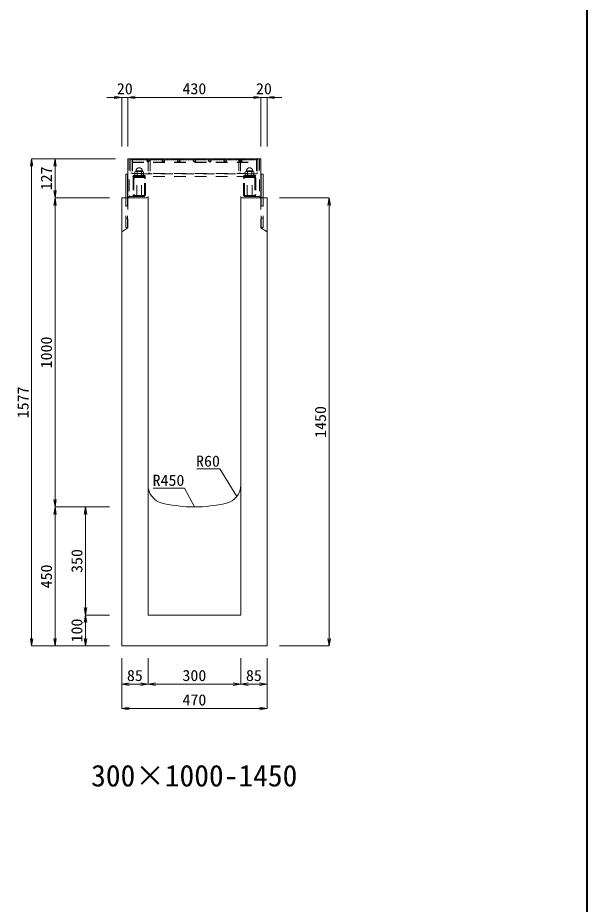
# Model space of a CAD drawing. Units: millimetres at full size; some dimension numbers follow another scale. Extents: x -734 to 58102, y 49499 to 87169.
# Drawn here: x 23832 to 25675, y 58108 to 60977 of the extents above; entities that cross this region are included whole.
import ezdxf
from ezdxf.enums import TextEntityAlignment as Align

# ---------------------------------------------------------------- set-up
doc = ezdxf.new("R2010")
doc.units = ezdxf.units.MM
doc.header["$LTSCALE"] = 50
doc.linetypes.add('USER1', pattern=[1.35, 0.75, -0.6])
doc.layers.add('0_2', color=7, linetype='Continuous')
for name, color, linetype, lineweight in [('図枠', 7, 'Continuous', 5), ('寸法線', 7, 'Continuous', 13), ('引出線', 4, 'Continuous', 13), ('本体', 2, 'Continuous', 20), ('ｸﾞﾚｰﾁﾝｸﾞ', 7, 'USER1', 9)]:
    doc.layers.add(name, color=color, linetype=linetype, lineweight=lineweight)
doc.styles.add('ＭＳ 明朝', font='')
doc.styles.get('ＭＳ 明朝').set_extended_font_data('MS Mincho')

# ---------------------------------------------------------------- blocks, each defined once
blk = doc.blocks.new('open_arrow')
at = {"color": 0, "linetype": 'Continuous', "lineweight": -2}
blk.add_lwpolyline([(7.5, 1.25), (0, 0), (7.5, -1.25)], dxfattribs=at)

msp = doc.modelspace()

# ---------------------------------------------------------------- linework, layer by layer
at = {"layer": '図枠', "lineweight": 40}
msp.add_line((25674.73, 52257.77), (25674.73, 68877.77), dxfattribs=at)
at = {"layer": '寸法線'}
for p, q in [((24236.83, 60719.38), (24120.83, 60719.38)), ((24168.83, 60560.66), (24168.83, 60719.38)), ((24188.83, 60719.38), (24618.83, 60719.38)), ((24188.83, 60560.66), (24188.83, 60719.38)), ((24188.83, 60560.66), (24188.83, 60719.38)), ((24570.83, 60719.38), (24686.83, 60719.38)), ((24618.83, 60560.66), (24618.83, 60719.38)), ((24618.83, 60560.66), (24618.83, 60719.38)), ((24638.83, 60560.66), (24638.83, 60719.38)), ((23877.47, 58943.64), (23877.47, 60520.64)), ((24148.81, 60520.64), (23877.47, 60520.64)), ((23953.02, 60520.64), (23953.02, 60393.64)), ((24148.81, 60520.64), (23953.02, 60520.64)), ((24128.81, 60393.64), (23953.02, 60393.64)), ((23953.02, 60393.64), (23953.02, 59393.64)), ((24128.81, 60393.64), (23953.02, 60393.64)), ((24678.85, 60393.64), (24839.64, 60393.64)), ((24839.64, 60393.64), (24839.64, 58943.64)), ((23953.02, 59393.64), (23953.02, 58943.64)), ((24128.81, 59393.64), (23953.02, 59393.64)), ((24128.81, 59393.64), (23953.02, 59393.64)), ((24051.62, 59043.64), (24051.62, 59393.64)), ((24128.81, 59393.64), (24051.62, 59393.64)), ((24128.81, 59043.64), (24051.62, 59043.64)), ((24051.62, 58943.64), (24051.62, 59043.64)), ((24128.81, 59043.64), (24051.62, 59043.64)), ((24128.81, 58943.64), (23877.47, 58943.64)), ((24128.81, 58943.64), (23953.02, 58943.64)), ((24128.81, 58943.64), (24051.62, 58943.64)), ((24678.85, 58943.64), (24839.64, 58943.64)), ((24168.83, 58903.62), (24168.83, 58741.04)), ((24168.83, 58903.62), (24168.83, 58820.1)), ((24253.83, 58903.62), (24253.83, 58820.1)), ((24253.83, 58903.62), (24253.83, 58820.1)), ((24553.83, 58903.62), (24553.83, 58820.1)), ((24553.83, 58903.62), (24553.83, 58820.1)), ((24638.83, 58903.62), (24638.83, 58820.1)), ((24638.83, 58903.62), (24638.83, 58741.04)), ((24168.83, 58820.1), (24253.83, 58820.1)), ((24253.83, 58820.1), (24553.83, 58820.1)), ((24553.83, 58820.1), (24638.83, 58820.1)), ((24168.83, 58741.04), (24638.83, 58741.04))]:
    msp.add_line(p, q, dxfattribs=at)
at = {"layer": '引出線'}
for points in [[(24540.9, 59426.95), (24486.49, 59516.85), (24411.82, 59516.85)], [(24403.83, 59393.64), (24371.61, 59454.78), (24270.6, 59454.78)]]:
    msp.add_lwpolyline(points, dxfattribs=at)
at = {"layer": '本体'}
for p, q in [((24168.83, 60393.64), (24168.83, 58943.64)), ((24168.83, 60393.64), (24253.83, 60393.64)), ((24253.83, 59464.16), (24253.83, 60393.64)), ((24553.83, 59464.16), (24553.83, 60393.64)), ((24553.83, 60393.64), (24638.83, 60393.64)), ((24638.83, 58943.64), (24638.83, 60393.64)), ((24253.83, 59464.16), (24253.83, 59043.64)), ((24553.83, 59464.16), (24553.83, 59043.64)), ((24253.83, 59043.64), (24553.83, 59043.64)), ((24168.83, 58943.64), (24638.83, 58943.64))]:
    msp.add_line(p, q, dxfattribs=at)
at = {"layer": '本体', "linetype": 'USER1', "lineweight": 9}
for p, q in [((24188.84, 60393.64), (24188.84, 60296.64)), ((24618.84, 60393.64), (24618.84, 60296.64)), ((24168.84, 60284.13), (24188.84, 60296.64)), ((24638.84, 60284.13), (24618.84, 60296.64))]:
    msp.add_line(p, q, dxfattribs=at)
at = {"layer": '本体'}
for centre, radius, start, end in [((24313.83, 59464.16), 60, 180, 256.65785), ((24493.83, 59464.16), 60, 283.34237, 0), ((24403.83, 59843.64), 450, 256.65777, 283.34225)]:
    msp.add_arc(centre, radius, start, end, dxfattribs=at)
at = {"layer": 'ｸﾞﾚｰﾁﾝｸﾞ', "linetype": 'Continuous'}
for p, q in [((24188.83, 60520.64), (24618.83, 60520.64)), ((24188.83, 60401.27), (24188.83, 60520.64)), ((24618.83, 60393.64), (24618.83, 60520.64)), ((24187.83, 60470.63), (24181.83, 60470.63)), ((24181.83, 60393.64), (24181.83, 60470.63)), ((24187.83, 60393.64), (24187.83, 60470.63)), ((24619.83, 60470.63), (24625.83, 60470.63)), ((24619.83, 60393.64), (24619.83, 60470.63)), ((24625.83, 60393.64), (24625.83, 60470.63))]:
    msp.add_line(p, q, dxfattribs=at)
at = {"layer": 'ｸﾞﾚｰﾁﾝｸﾞ'}
for p, q in [((24193.33, 60520.64), (24193.33, 60401.14)), ((24614.33, 60520.64), (24614.33, 60401.14)), ((24198.83, 60518.14), (24198.83, 60474.14)), ((24203.33, 60518.14), (24203.33, 60474.14)), ((24203.33, 60518.14), (24203.33, 60463.14)), ((24203.33, 60509.64), (24604.33, 60509.64)), ((24203.33, 60508.14), (24604.33, 60508.14)), ((24206.53, 60518.14), (24207.43, 60516.04)), ((24207.43, 60516.04), (24208.33, 60518.14)), ((24210.33, 60518.14), (24211.23, 60516.04)), ((24211.23, 60516.04), (24212.13, 60518.14)), ((24214.13, 60518.14), (24215.03, 60516.04)), ((24215.03, 60516.04), (24215.93, 60518.14)), ((24217.93, 60518.14), (24218.83, 60516.04)), ((24218.83, 60516.04), (24219.73, 60518.14)), ((24221.73, 60518.14), (24222.63, 60516.04)), ((24222.63, 60516.04), (24223.53, 60518.14)), ((24225.53, 60518.14), (24226.43, 60516.04)), ((24226.43, 60516.04), (24227.33, 60518.14)), ((24229.33, 60518.14), (24230.23, 60516.04)), ((24230.23, 60516.04), (24231.13, 60518.14)), ((24233.13, 60518.14), (24234.03, 60516.04)), ((24234.03, 60516.04), (24234.93, 60518.14)), ((24236.93, 60518.14), (24237.83, 60516.04)), ((24237.83, 60516.04), (24238.73, 60518.14)), ((24240.73, 60518.14), (24241.63, 60516.04)), ((24241.63, 60516.04), (24242.53, 60518.14)), ((24244.53, 60518.14), (24245.43, 60516.04)), ((24245.43, 60516.04), (24246.33, 60518.14)), ((24248.33, 60518.14), (24249.23, 60516.04)), ((24249.23, 60516.04), (24250.13, 60518.14)), ((24253.83, 60518.14), (24249.59, 60513.89)), ((24249.59, 60513.89), (24253.83, 60509.65)), ((24258.07, 60513.89), (24253.83, 60518.14)), ((24253.83, 60509.65), (24258.07, 60513.89)), ((24253.83, 60509.65), (24254.33, 60510.15)), ((24254.33, 60518.14), (24254.33, 60474.14)), ((24258.83, 60518.14), (24259.73, 60516.04)), ((24259.73, 60516.04), (24260.63, 60518.14)), ((24260.33, 60518.14), (24260.33, 60474.14)), ((24262.63, 60518.14), (24263.53, 60516.04)), ((24263.53, 60516.04), (24264.43, 60518.14)), ((24266.43, 60518.14), (24267.33, 60516.04)), ((24267.33, 60516.04), (24268.23, 60518.14)), ((24270.23, 60518.14), (24271.13, 60516.04)), ((24271.13, 60516.04), (24272.03, 60518.14)), ((24274.03, 60518.14), (24274.93, 60516.04)), ((24274.93, 60516.04), (24275.83, 60518.14)), ((24277.83, 60518.14), (24278.73, 60516.04)), ((24278.73, 60516.04), (24279.63, 60518.14)), ((24281.63, 60518.14), (24282.53, 60516.04)), ((24282.53, 60516.04), (24283.43, 60518.14)), ((24285.43, 60518.14), (24286.33, 60516.04)), ((24286.33, 60516.04), (24287.23, 60518.14)), ((24289.23, 60518.14), (24290.13, 60516.04)), ((24290.13, 60516.04), (24291.03, 60518.14)), ((24293.03, 60518.14), (24293.93, 60516.04)), ((24293.93, 60516.04), (24294.83, 60518.14)), ((24296.83, 60518.14), (24297.73, 60516.04)), ((24297.73, 60516.04), (24298.63, 60518.14)), ((24303.83, 60518.14), (24299.59, 60513.89)), ((24299.59, 60513.89), (24303.83, 60509.65)), ((24308.07, 60513.89), (24303.83, 60518.14)), ((24303.83, 60509.65), (24308.07, 60513.89)), ((24308.83, 60518.14), (24309.73, 60516.04)), ((24309.73, 60516.04), (24310.63, 60518.14)), ((24312.63, 60518.14), (24313.53, 60516.04)), ((24313.53, 60516.04), (24314.43, 60518.14)), ((24316.43, 60518.14), (24317.33, 60516.04)), ((24317.33, 60516.04), (24318.23, 60518.14)), ((24320.23, 60518.14), (24321.13, 60516.04)), ((24321.13, 60516.04), (24322.03, 60518.14)), ((24324.03, 60518.14), (24324.93, 60516.04)), ((24324.93, 60516.04), (24325.83, 60518.14)), ((24327.83, 60518.14), (24328.73, 60516.04)), ((24328.73, 60516.04), (24329.63, 60518.14)), ((24331.63, 60518.14), (24332.53, 60516.04)), ((24332.53, 60516.04), (24333.43, 60518.14)), ((24335.43, 60518.14), (24336.33, 60516.04)), ((24336.33, 60516.04), (24337.23, 60518.14)), ((24339.23, 60518.14), (24340.13, 60516.04)), ((24340.13, 60516.04), (24341.03, 60518.14)), ((24343.03, 60518.14), (24343.93, 60516.04)), ((24343.93, 60516.04), (24344.83, 60518.14)), ((24346.83, 60518.14), (24347.73, 60516.04)), ((24347.73, 60516.04), (24348.63, 60518.14)), ((24353.83, 60518.14), (24349.59, 60513.89)), ((24349.59, 60513.89), (24353.83, 60509.65)), ((24358.07, 60513.89), (24353.83, 60518.14)), ((24353.83, 60509.65), (24358.07, 60513.89)), ((24358.83, 60518.14), (24359.73, 60516.04)), ((24359.73, 60516.04), (24360.63, 60518.14)), ((24362.63, 60518.14), (24363.53, 60516.04)), ((24363.53, 60516.04), (24364.43, 60518.14)), ((24366.43, 60518.14), (24367.33, 60516.04)), ((24367.33, 60516.04), (24368.23, 60518.14)), ((24370.23, 60518.14), (24371.13, 60516.04)), ((24371.13, 60516.04), (24372.03, 60518.14)), ((24374.03, 60518.14), (24374.93, 60516.04)), ((24374.93, 60516.04), (24375.83, 60518.14)), ((24377.83, 60518.14), (24378.73, 60516.04)), ((24378.73, 60516.04), (24379.63, 60518.14)), ((24381.63, 60518.14), (24382.53, 60516.04)), ((24382.53, 60516.04), (24383.43, 60518.14)), ((24385.43, 60518.14), (24386.33, 60516.04)), ((24386.33, 60516.04), (24387.23, 60518.14)), ((24389.23, 60518.14), (24390.13, 60516.04)), ((24390.13, 60516.04), (24391.03, 60518.14)), ((24393.03, 60518.14), (24393.93, 60516.04)), ((24393.93, 60516.04), (24394.83, 60518.14)), ((24396.83, 60518.14), (24397.73, 60516.04)), ((24397.73, 60516.04), (24398.63, 60518.14)), ((24403.83, 60518.14), (24399.59, 60513.89)), ((24399.59, 60513.89), (24403.83, 60509.65)), ((24403.83, 60518.14), (24408.07, 60513.89)), ((24408.07, 60513.89), (24403.83, 60509.65)), ((24409.93, 60516.04), (24409.03, 60518.14)), ((24410.83, 60518.14), (24409.93, 60516.04)), ((24413.73, 60516.04), (24412.83, 60518.14)), ((24414.63, 60518.14), (24413.73, 60516.04)), ((24417.53, 60516.04), (24416.63, 60518.14)), ((24418.43, 60518.14), (24417.53, 60516.04)), ((24421.33, 60516.04), (24420.43, 60518.14)), ((24422.23, 60518.14), (24421.33, 60516.04)), ((24425.13, 60516.04), (24424.23, 60518.14)), ((24426.03, 60518.14), (24425.13, 60516.04)), ((24428.93, 60516.04), (24428.03, 60518.14)), ((24429.83, 60518.14), (24428.93, 60516.04)), ((24432.73, 60516.04), (24431.83, 60518.14)), ((24433.63, 60518.14), (24432.73, 60516.04)), ((24436.53, 60516.04), (24435.63, 60518.14)), ((24437.43, 60518.14), (24436.53, 60516.04)), ((24440.33, 60516.04), (24439.43, 60518.14)), ((24441.23, 60518.14), (24440.33, 60516.04)), ((24444.13, 60516.04), (24443.23, 60518.14)), ((24445.03, 60518.14), (24444.13, 60516.04)), ((24447.93, 60516.04), (24447.03, 60518.14)), ((24448.83, 60518.14), (24447.93, 60516.04)), ((24449.59, 60513.89), (24453.83, 60518.14)), ((24453.83, 60509.65), (24449.59, 60513.89)), ((24453.83, 60518.14), (24458.07, 60513.89)), ((24458.07, 60513.89), (24453.83, 60509.65)), ((24459.93, 60516.04), (24459.03, 60518.14)), ((24460.83, 60518.14), (24459.93, 60516.04)), ((24463.73, 60516.04), (24462.83, 60518.14)), ((24464.63, 60518.14), (24463.73, 60516.04)), ((24467.53, 60516.04), (24466.63, 60518.14)), ((24468.43, 60518.14), (24467.53, 60516.04)), ((24471.33, 60516.04), (24470.43, 60518.14)), ((24472.23, 60518.14), (24471.33, 60516.04)), ((24475.13, 60516.04), (24474.23, 60518.14)), ((24476.03, 60518.14), (24475.13, 60516.04)), ((24478.93, 60516.04), (24478.03, 60518.14)), ((24479.83, 60518.14), (24478.93, 60516.04)), ((24482.73, 60516.04), (24481.83, 60518.14)), ((24483.63, 60518.14), (24482.73, 60516.04)), ((24486.53, 60516.04), (24485.63, 60518.14)), ((24487.43, 60518.14), (24486.53, 60516.04)), ((24490.33, 60516.04), (24489.43, 60518.14)), ((24491.23, 60518.14), (24490.33, 60516.04)), ((24494.13, 60516.04), (24493.23, 60518.14)), ((24495.03, 60518.14), (24494.13, 60516.04)), ((24497.93, 60516.04), (24497.03, 60518.14)), ((24498.83, 60518.14), (24497.93, 60516.04)), ((24499.59, 60513.89), (24503.83, 60518.14)), ((24503.83, 60509.65), (24499.59, 60513.89)), ((24503.83, 60518.14), (24508.07, 60513.89)), ((24508.07, 60513.89), (24503.83, 60509.65)), ((24509.93, 60516.04), (24509.03, 60518.14)), ((24510.83, 60518.14), (24509.93, 60516.04)), ((24513.73, 60516.04), (24512.83, 60518.14)), ((24514.63, 60518.14), (24513.73, 60516.04)), ((24517.53, 60516.04), (24516.63, 60518.14)), ((24518.43, 60518.14), (24517.53, 60516.04)), ((24521.33, 60516.04), (24520.43, 60518.14)), ((24522.23, 60518.14), (24521.33, 60516.04)), ((24525.13, 60516.04), (24524.23, 60518.14)), ((24526.03, 60518.14), (24525.13, 60516.04)), ((24528.93, 60516.04), (24528.03, 60518.14)), ((24529.83, 60518.14), (24528.93, 60516.04)), ((24532.73, 60516.04), (24531.83, 60518.14)), ((24533.63, 60518.14), (24532.73, 60516.04)), ((24536.53, 60516.04), (24535.63, 60518.14)), ((24537.43, 60518.14), (24536.53, 60516.04)), ((24540.33, 60516.04), (24539.43, 60518.14)), ((24541.23, 60518.14), (24540.33, 60516.04)), ((24544.13, 60516.04), (24543.23, 60518.14)), ((24545.03, 60518.14), (24544.13, 60516.04)), ((24547.93, 60516.04), (24547.03, 60518.14)), ((24547.33, 60518.14), (24547.33, 60474.14)), ((24548.83, 60518.14), (24547.93, 60516.04)), ((24549.59, 60513.89), (24553.83, 60518.14)), ((24553.83, 60509.65), (24549.59, 60513.89)), ((24553.33, 60518.14), (24553.33, 60474.14)), ((24553.83, 60509.65), (24553.33, 60510.15)), ((24553.83, 60518.14), (24558.07, 60513.89)), ((24558.07, 60513.89), (24553.83, 60509.65)), ((24558.43, 60516.04), (24557.53, 60518.14)), ((24559.33, 60518.14), (24558.43, 60516.04)), ((24562.23, 60516.04), (24561.33, 60518.14)), ((24563.13, 60518.14), (24562.23, 60516.04)), ((24566.03, 60516.04), (24565.13, 60518.14)), ((24566.93, 60518.14), (24566.03, 60516.04)), ((24569.83, 60516.04), (24568.93, 60518.14)), ((24570.73, 60518.14), (24569.83, 60516.04)), ((24573.63, 60516.04), (24572.73, 60518.14)), ((24574.53, 60518.14), (24573.63, 60516.04)), ((24577.43, 60516.04), (24576.53, 60518.14)), ((24578.33, 60518.14), (24577.43, 60516.04)), ((24581.23, 60516.04), (24580.33, 60518.14)), ((24582.13, 60518.14), (24581.23, 60516.04)), ((24585.03, 60516.04), (24584.13, 60518.14)), ((24585.93, 60518.14), (24585.03, 60516.04)), ((24588.83, 60516.04), (24587.93, 60518.14)), ((24589.73, 60518.14), (24588.83, 60516.04)), ((24592.63, 60516.04), (24591.73, 60518.14)), ((24593.53, 60518.14), (24592.63, 60516.04)), ((24596.43, 60516.04), (24595.53, 60518.14)), ((24597.33, 60518.14), (24596.43, 60516.04)), ((24600.23, 60516.04), (24599.33, 60518.14)), ((24601.13, 60518.14), (24600.23, 60516.04)), ((24604.33, 60518.14), (24604.33, 60474.14)), ((24604.33, 60518.14), (24604.33, 60463.14)), ((24608.83, 60518.14), (24608.83, 60474.14)), ((24198.83, 60474.14), (24203.33, 60474.14)), ((24203.33, 60473.14), (24604.33, 60473.14)), ((24604.33, 60471.64), (24203.33, 60471.64)), ((24203.33, 60463.14), (24604.33, 60463.14)), ((24206.33, 60466.14), (24244.33, 60466.14)), ((24206.33, 60466.14), (24225.33, 60466.14)), ((24206.33, 60463.14), (24206.33, 60466.14)), ((24244.33, 60463.14), (24206.33, 60463.14)), ((24210.83, 60463.07), (24210.83, 60459.81)), ((24211.48, 60477.94), (24214.94, 60479.14)), ((24211.48, 60466.14), (24211.48, 60477.94)), ((24225.33, 60466.14), (24211.48, 60466.14)), ((24238.93, 60463.14), (24211.73, 60463.14)), ((24238.93, 60463.14), (24211.73, 60463.14)), ((24214.94, 60481.14), (24235.72, 60481.14)), ((24214.94, 60479.14), (24214.94, 60481.14)), ((24214.94, 60479.14), (24218.41, 60477.94)), ((24235.72, 60479.14), (24214.94, 60479.14)), ((24217.33, 60398.14), (24217.33, 60463.14)), ((24217.33, 60463.14), (24233.33, 60463.14)), ((24218.41, 60477.94), (24225.33, 60479.14)), ((24218.41, 60466.14), (24218.41, 60477.94)), ((24225.33, 60466.14), (24218.41, 60466.14)), ((24225.33, 60479.14), (24232.26, 60477.94)), ((24239.18, 60466.14), (24225.33, 60466.14)), ((24232.26, 60477.94), (24235.72, 60479.14)), ((24232.26, 60477.94), (24232.26, 60466.14)), ((24233.33, 60398.14), (24233.33, 60463.14)), ((24235.72, 60481.14), (24235.72, 60479.14)), ((24235.72, 60479.14), (24239.18, 60477.94)), ((24239.18, 60477.94), (24239.18, 60466.14)), ((24239.83, 60463.07), (24239.83, 60459.81)), ((24244.33, 60466.14), (24244.33, 60463.14)), ((24254.33, 60474.14), (24260.33, 60474.14)), ((24553.33, 60474.14), (24547.33, 60474.14)), ((24601.33, 60466.14), (24563.33, 60466.14)), ((24563.33, 60466.14), (24563.33, 60463.14)), ((24563.33, 60463.14), (24601.33, 60463.14)), ((24567.83, 60463.07), (24567.83, 60459.81)), ((24571.94, 60479.14), (24568.48, 60477.94)), ((24568.48, 60477.94), (24568.48, 60466.14)), ((24568.48, 60466.14), (24582.33, 60466.14)), ((24568.73, 60463.14), (24595.93, 60463.14)), ((24568.73, 60463.14), (24595.93, 60463.14)), ((24592.72, 60481.14), (24571.94, 60481.14)), ((24571.94, 60481.14), (24571.94, 60479.14)), ((24575.4, 60477.94), (24571.94, 60479.14)), ((24571.94, 60479.14), (24592.72, 60479.14)), ((24574.33, 60398.14), (24574.33, 60463.14)), ((24590.33, 60463.14), (24574.33, 60463.14)), ((24582.33, 60479.14), (24575.4, 60477.94)), ((24575.4, 60477.94), (24575.4, 60466.14)), ((24589.25, 60477.94), (24582.33, 60479.14)), ((24582.33, 60466.14), (24596.18, 60466.14)), ((24601.33, 60466.14), (24582.33, 60466.14)), ((24582.33, 60466.14), (24589.25, 60466.14)), ((24592.72, 60479.14), (24589.25, 60477.94)), ((24589.25, 60466.14), (24589.25, 60477.94)), ((24590.33, 60398.14), (24590.33, 60463.14)), ((24592.72, 60479.14), (24592.72, 60481.14)), ((24596.18, 60477.94), (24592.72, 60479.14)), ((24596.18, 60466.14), (24596.18, 60477.94)), ((24596.83, 60463.07), (24596.83, 60459.81)), ((24601.33, 60463.14), (24601.33, 60466.14)), ((24608.83, 60474.14), (24604.33, 60474.14)), ((24205.33, 60456.74), (24205.33, 60404.54)), ((24208.53, 60456.74), (24208.53, 60404.54)), ((24238.93, 60459.94), (24211.73, 60459.94)), ((24242.13, 60404.54), (24242.13, 60456.74)), ((24245.33, 60404.54), (24245.33, 60456.74)), ((24562.33, 60404.54), (24562.33, 60456.74)), ((24565.53, 60404.54), (24565.53, 60456.74)), ((24568.73, 60459.94), (24595.93, 60459.94)), ((24599.13, 60456.74), (24599.13, 60404.54)), ((24602.33, 60456.74), (24602.33, 60404.54)), ((24181.83, 60298.64), (24181.83, 60393.64)), ((24187.83, 60298.64), (24187.83, 60393.64)), ((24196.33, 60398.14), (24253.83, 60398.14)), ((24210.83, 60401.47), (24210.83, 60398.2)), ((24211.73, 60401.34), (24238.93, 60401.34)), ((24211.73, 60398.14), (24238.93, 60398.14)), ((24239.83, 60401.47), (24239.83, 60398.2)), ((24253.83, 60398.14), (24253.83, 60393.64)), ((24611.33, 60398.14), (24553.83, 60398.14)), ((24553.83, 60398.14), (24553.83, 60393.64)), ((24567.83, 60401.47), (24567.83, 60398.2)), ((24595.93, 60401.34), (24568.73, 60401.34)), ((24595.93, 60398.14), (24568.73, 60398.14)), ((24596.83, 60401.47), (24596.83, 60398.2)), ((24619.83, 60298.64), (24619.83, 60393.64)), ((24625.83, 60298.64), (24625.83, 60393.64)), ((24181.83, 60368.64), (24187.83, 60368.64)), ((24619.83, 60368.64), (24625.83, 60368.64)), ((24181.83, 60328.64), (24187.83, 60328.64)), ((24619.83, 60328.64), (24625.83, 60328.64)), ((24187.83, 60298.64), (24181.83, 60298.64)), ((24619.83, 60298.64), (24625.83, 60298.64))]:
    msp.add_line(p, q, dxfattribs=at)
at = {"layer": 'ｸﾞﾚｰﾁﾝｸﾞ', "lineweight": 5}
msp.add_line((24198.83, 60518.14), (24608.83, 60518.14), dxfattribs=at)
at = {"layer": 'ｸﾞﾚｰﾁﾝｸﾞ'}
for centre, radius, start, end in [((24225.33, 60481.14), 10.25, 0, 180), ((24582.33, 60481.14), 10.25, 0, 180), ((24211.73, 60456.74), 6.4, 90, 180), ((24238.93, 60456.74), 6.4, 0, 90), ((24568.73, 60456.74), 6.4, 90, 180), ((24595.93, 60456.74), 6.4, 0, 90), ((24211.73, 60456.74), 3.2, 90, 180), ((24238.93, 60456.74), 3.2, 0, 90), ((24568.73, 60456.74), 3.2, 90, 180), ((24595.93, 60456.74), 3.2, 0, 90), ((24196.33, 60401.14), 7.5, 179.01874, 270), ((24196.33, 60401.14), 3, 180, 270), ((24211.73, 60404.54), 6.4, 180, 270), ((24211.73, 60404.54), 3.2, 180, 270), ((24238.93, 60404.54), 6.4, 270, 0), ((24238.93, 60404.54), 3.2, 270, 0), ((24568.73, 60404.54), 6.4, 180, 270), ((24568.73, 60404.54), 3.2, 180, 270), ((24595.93, 60404.54), 6.4, 270, 0), ((24595.93, 60404.54), 3.2, 270, 0), ((24611.33, 60401.14), 7.5, 270, 0), ((24611.33, 60401.14), 3, 270, 0)]:
    msp.add_arc(centre, radius, start, end, dxfattribs=at)

# ---------------------------------------------------------------- block references
at = {"layer": '寸法線', "xscale": 3.2, "yscale": 3.2}
for p, rotation in [((24168.83, 60719.38), 180), ((24618.83, 60719.38), 180), ((24618.83, 60719.38), 180), ((23877.47, 60520.64), 270), ((23953.02, 60520.64), 270), ((23953.02, 60393.64), 90), ((23953.02, 60393.64), 270), ((24839.64, 60393.64), 270), ((23953.02, 59393.64), 90), ((23953.02, 59393.64), 270), ((24051.62, 59393.64), 270), ((24051.62, 59043.64), 90), ((24051.62, 59043.64), 270), ((23877.47, 58943.64), 90), ((23953.02, 58943.64), 90), ((24051.62, 58943.64), 90), ((24839.64, 58943.64), 90), ((24253.83, 58820.1), 180), ((24553.83, 58820.1), 180), ((24638.83, 58820.1), 180), ((24638.83, 58741.04), 180)]:
    msp.add_blockref('open_arrow', p, dxfattribs=dict(at, rotation=rotation))
for p in [(24188.83, 60719.38), (24188.83, 60719.38), (24638.83, 60719.38), (24168.83, 58820.1), (24253.83, 58820.1), (24553.83, 58820.1), (24168.83, 58741.04)]:
    msp.add_blockref('open_arrow', p, dxfattribs=at)
at = {"layer": '引出線', "xscale": 0.0533, "yscale": 0.0533}
for p, rotation in [((24540.9, 59426.95), 121.2), ((24403.83, 59393.64), 117.8)]:
    msp.add_blockref('open_arrow', p, dxfattribs=dict(at, rotation=rotation))

# ---------------------------------------------------------------- texts
at = {"layer": '0_2', "style": 'ＭＳ 明朝'}
msp.add_text('300×1000-1450', height=70.05, dxfattribs=at).set_placement((24403.35, 58523.81), align=Align.MIDDLE_CENTER)
at = {"layer": '寸法線', "style": 'ＭＳ 明朝', "width": 1.05}
for s, p in [('20', (24178.83, 60747.4)), ('430', (24403.83, 60747.4)), ('20', (24628.83, 60747.4)), ('85', (24211.33, 58848.12)), ('300', (24403.83, 58848.12)), ('85', (24596.33, 58848.12)), ('470', (24403.83, 58769.06))]:
    msp.add_text(s, height=36.03, dxfattribs=at).set_placement(p, align=Align.MIDDLE_CENTER)
for s, p in [('127', (23925, 60457.14)), ('1000', (23925, 59893.64)), ('1577', (23849.45, 59732.14)), ('1450', (24811.62, 59668.64)), ('350', (24023.6, 59218.64)), ('450', (23925, 59168.64)), ('100', (24023.6, 58993.64))]:
    msp.add_text(s, height=36.03, rotation=90, dxfattribs=at).set_placement(p, align=Align.MIDDLE_CENTER)
at = {"layer": '引出線', "style": 'ＭＳ 明朝', "width": 1.05}
for s, p in [('R60', (24486.49, 59560.05)), ('R450', (24371.61, 59497.98))]:
    msp.add_text(s, height=36.03, dxfattribs=at).set_placement(p, align=Align.TOP_RIGHT)

doc.saveas('drawing.dxf')
